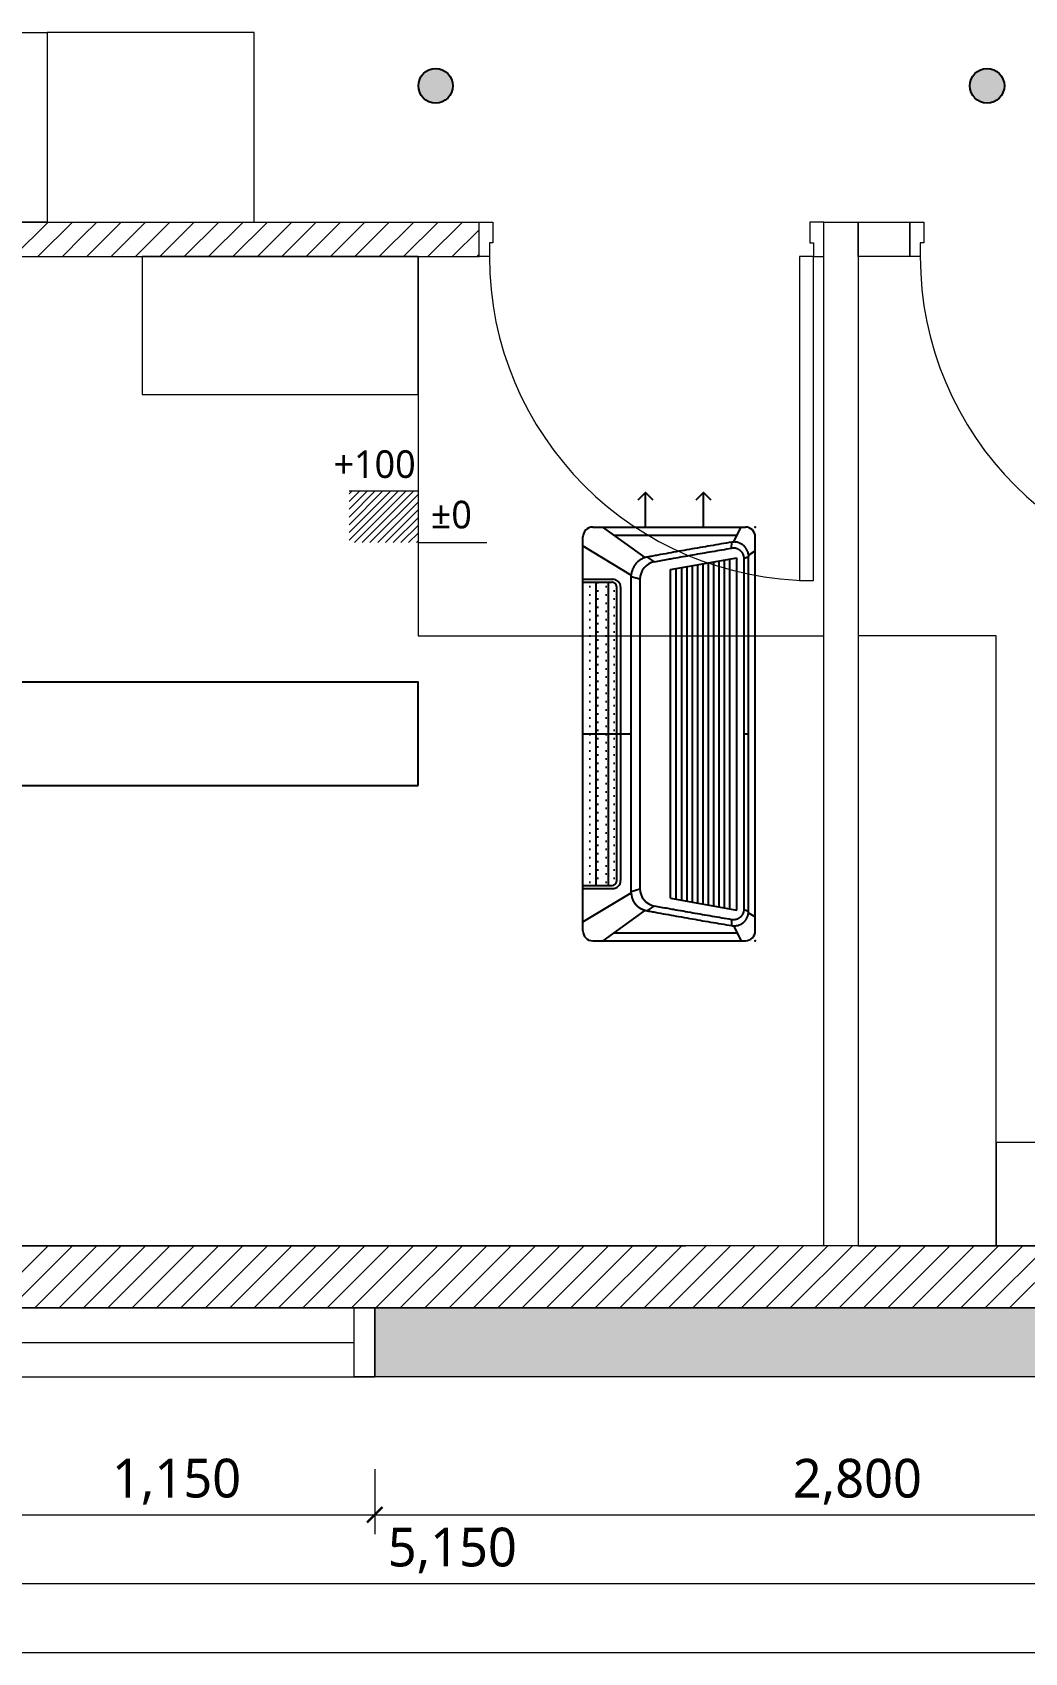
# Model space of a CAD drawing. Header units: metres. Extents: x 11578468 to 47831421, y -58341524 to -14256839.
# Drawn here: x 23839434 to 23842313, y -29069332 to -29064632 of the extents above; entities that cross this region are included whole.
import ezdxf

# ---------------------------------------------------------------- set-up
doc = ezdxf.new("R2010")
doc.units = ezdxf.units.M
doc.header["$LTSCALE"] = 50
doc.header["$MEASUREMENT"] = 0
doc.linetypes.add('DH-HID2', pattern=[1.2, 0.8, -0.4])
doc.layers.get('0').update_dxf_attribs({"linetype": 'CONTINUOUS'})
for name, color, linetype in [('#조명', 40, 'CONTINUOUS'), ('DVM_INDOOR', 7, 'CONTINUOUS'), ('DVM_UNIT_BP', 7, 'CONTINUOUS'), ('DVM_UNIT_DP', 4, 'CONTINUOUS'), ('DVM_UNIT_LP', 3, 'CONTINUOUS'), ('FU-FURM', 251, 'DH-HID2'), ('wall', 3, 'CONTINUOUS')]:
    doc.layers.add(name, color=color, linetype=linetype)
doc.layers.add('ha', color=8, linetype='CONTINUOUS', lineweight=5)
doc.styles.add('N 맑은고딕', font='malgun.ttf')
doc.styles.add('맑은 고딕', font='malgun.ttf')

# ---------------------------------------------------------------- blocks, each defined once
blk = doc.blocks.new('_ArchTick')
at = {"color": 0, "linetype": 'ByBlock', "const_width": 0.15}
blk.add_lwpolyline([(-0.5, -0.5), (0.5, 0.5)], dxfattribs=at)
blk = doc.blocks.new('gasdgd')
at = {"layer": 'ha'}
for p, q in [((23838877.7, -29064632.3), (23839477.7, -29064632.3)), ((23839477.7, -29064632.3), (23839477.7, -29065182.3)), ((23840077.7, -29064632.3), (23839477.7, -29064632.3)), ((23839477.7, -29064632.3), (23839477.7, -29065182.3)), ((23840077.7, -29065182.3), (23840077.7, -29064632.3)), ((23836627.7, -29065182.3), (23840453.2, -29065182.3)), ((23839477.7, -29065182.3), (23838877.7, -29065182.3)), ((23839379.9, -29065282.3), (23839479.9, -29065182.3)), ((23839450.6, -29065282.3), (23839550.6, -29065182.3)), ((23839477.7, -29065182.3), (23839577.7, -29065182.3)), ((23839477.7, -29065182.3), (23840077.7, -29065182.3)), ((23839580.2, -29065223.4), (23839621.3, -29065182.3)), ((23839592, -29065282.3), (23839692, -29065182.3)), ((23839662.8, -29065282.3), (23839762.8, -29065182.3)), ((23839733.5, -29065282.3), (23839833.5, -29065182.3)), ((23839804.2, -29065282.3), (23839904.2, -29065182.3)), ((23839874.9, -29065282.3), (23839974.9, -29065182.3)), ((23839945.6, -29065282.3), (23840045.6, -29065182.3)), ((23840016.3, -29065282.3), (23840116.3, -29065182.3)), ((23840087, -29065282.3), (23840187, -29065182.3)), ((23840157.7, -29065282.3), (23840257.7, -29065182.3)), ((23840228.4, -29065282.3), (23840328.4, -29065182.3)), ((23840299.1, -29065282.3), (23840399.1, -29065182.3)), ((23840369.9, -29065282.3), (23840469.9, -29065182.3)), ((23840440.6, -29065282.3), (23840540.6, -29065182.3)), ((23840453.2, -29065182.3), (23840730.2, -29065182.3)), ((23840511.3, -29065282.3), (23840611.3, -29065182.3)), ((23840582, -29065282.3), (23840682, -29065182.3)), ((23840652.7, -29065282.3), (23840730.2, -29065204.7)), ((23840730.2, -29065282.3), (23840730.2, -29065182.3)), ((23840730.2, -29065182.3), (23840770.2, -29065182.3)), ((23840770.2, -29065182.3), (23840770.2, -29065242.3)), ((23841730.2, -29065182.3), (23841690.2, -29065182.3)), ((23841690.2, -29065182.3), (23841690.2, -29065242.3)), ((23841730.2, -29065182.3), (23841830.2, -29065182.3)), ((23841730.2, -29065182.3), (23841830.2, -29065182.3)), ((23841730.2, -29068152.3), (23841730.2, -29065182.3)), ((23841730.2, -29065282.3), (23841730.2, -29065182.3)), ((23841830.2, -29065182.3), (23841830.2, -29065282.3)), ((23841830.2, -29065182.3), (23841830.2, -29065282.3)), ((23841830.2, -29065182.3), (23841980.2, -29065182.3)), ((23841830.2, -29065282.3), (23841830.2, -29065182.3)), ((23841980.2, -29065282.3), (23841980.2, -29065182.3)), ((23841980.2, -29065182.3), (23842020.2, -29065182.3)), ((23841980.2, -29065182.3), (23841980.2, -29065282.3)), ((23842020.2, -29065182.3), (23842020.2, -29065242.3)), ((23839521.3, -29065282.3), (23839580.2, -29065223.4)), ((23840770.2, -29065242.3), (23840760.2, -29065242.3)), ((23840760.2, -29065242.3), (23840760.2, -29065282.3)), ((23841690.2, -29065242.3), (23841700.2, -29065242.3)), ((23841700.2, -29065242.3), (23841700.2, -29065282.3)), ((23842020.2, -29065242.3), (23842010.2, -29065242.3)), ((23842010.2, -29065242.3), (23842010.2, -29065282.3)), ((23836727.7, -29065282.3), (23840730.2, -29065282.3)), ((23840553.2, -29065282.3), (23839753.2, -29065282.3)), ((23839753.2, -29065282.3), (23839753.2, -29065682.3)), ((23840453.2, -29065282.3), (23840730.2, -29065282.3)), ((23840553.2, -29065282.3), (23840553.2, -29066382.3)), ((23840553.2, -29065682.3), (23840553.2, -29065282.3)), ((23840723.4, -29065282.3), (23840730.2, -29065275.4)), ((23840760.2, -29065282.3), (23840730.2, -29065282.3)), ((23841700.2, -29065282.3), (23841660.2, -29065282.3)), ((23841660.2, -29065282.3), (23841660.2, -29066222.3)), ((23841700.2, -29065282.3), (23841730.2, -29065282.3)), ((23841700.2, -29066222.3), (23841700.2, -29065282.3)), ((23841830.2, -29065282.3), (23841830.2, -29068152.3)), ((23841980.2, -29065282.3), (23841830.2, -29065282.3)), ((23842010.2, -29065282.3), (23841980.2, -29065282.3)), ((23839753.2, -29065682.3), (23840553.2, -29065682.3)), ((23840353.2, -29065962.3), (23840553.2, -29065962.3)), ((23840353.2, -29065970.7), (23840361.7, -29065962.3)), ((23840353.2, -29065993.2), (23840384.1, -29065962.3)), ((23840353.2, -29066015.6), (23840406.6, -29065962.3)), ((23840353.2, -29066038.1), (23840429, -29065962.3)), ((23840353.2, -29066060.5), (23840451.5, -29065962.3)), ((23840353.2, -29066083), (23840473.9, -29065962.3)), ((23840353.2, -29066105.4), (23840496.4, -29065962.3)), ((23840368.8, -29066112.3), (23840518.8, -29065962.3)), ((23840391.3, -29066112.3), (23840541.3, -29065962.3)), ((23840413.7, -29066112.3), (23840553.2, -29065972.8)), ((23840553.2, -29065962.3), (23840553.2, -29066112.3)), ((23840436.2, -29066112.3), (23840553.2, -29065995.2)), ((23840458.6, -29066112.3), (23840553.2, -29066017.7)), ((23840481.1, -29066112.3), (23840553.2, -29066040.1)), ((23840503.5, -29066112.3), (23840553.2, -29066062.6)), ((23840526, -29066112.3), (23840553.2, -29066085)), ((23840548.4, -29066112.3), (23840553.2, -29066107.5)), ((23840553.2, -29066112.3), (23840753.2, -29066112.3)), ((23841660.2, -29066222.3), (23841700.2, -29066222.3)), ((23840553.2, -29066382.3), (23841730.2, -29066382.3)), ((23842230.2, -29066382.3), (23841830.2, -29066382.3)), ((23841830.2, -29066382.3), (23841830.2, -29068152.3)), ((23842230.2, -29068152.3), (23842230.2, -29066382.3)), ((23842980.2, -29067852.3), (23842230.2, -29067852.3)), ((23842230.2, -29067852.3), (23842230.2, -29068152.3)), ((23834977.7, -29068152.3), (23841330.2, -29068152.3)), ((23842230.2, -29068152.3), (23837927.7, -29068152.3)), ((23843377.7, -29068152.3), (23838777.7, -29068152.3)), ((23839299.8, -29068332.3), (23839479.8, -29068152.3)), ((23839370.5, -29068332.3), (23839550.5, -29068152.3)), ((23839441.2, -29068332.3), (23839621.2, -29068152.3)), ((23839511.9, -29068332.3), (23839691.9, -29068152.3)), ((23839582.6, -29068332.3), (23839762.6, -29068152.3)), ((23839653.3, -29068332.3), (23839833.3, -29068152.3)), ((23839724, -29068332.3), (23839904, -29068152.3)), ((23839794.7, -29068332.3), (23839974.7, -29068152.3)), ((23839865.4, -29068332.3), (23840045.4, -29068152.3)), ((23839936.2, -29068332.3), (23840116.2, -29068152.3)), ((23840006.9, -29068332.3), (23840186.9, -29068152.3)), ((23840077.6, -29068332.3), (23840257.6, -29068152.3)), ((23840148.3, -29068332.3), (23840328.3, -29068152.3)), ((23840219, -29068332.3), (23840399, -29068152.3)), ((23840289.7, -29068332.3), (23840469.7, -29068152.3)), ((23840360.4, -29068332.3), (23840540.4, -29068152.3)), ((23840431.1, -29068332.3), (23840611.1, -29068152.3)), ((23840501.8, -29068332.3), (23840681.8, -29068152.3)), ((23840572.6, -29068332.3), (23840752.6, -29068152.3)), ((23840643.3, -29068332.3), (23840823.3, -29068152.3)), ((23840714, -29068332.3), (23840894, -29068152.3)), ((23840784.7, -29068332.3), (23840964.7, -29068152.3)), ((23840855.4, -29068332.3), (23841035.4, -29068152.3)), ((23840926.1, -29068332.3), (23841106.1, -29068152.3)), ((23840996.8, -29068332.3), (23841176.8, -29068152.3)), ((23841067.5, -29068332.3), (23841247.5, -29068152.3)), ((23841138.2, -29068332.3), (23841318.2, -29068152.3)), ((23841208.9, -29068332.3), (23841388.9, -29068152.3)), ((23841279.7, -29068332.3), (23841459.7, -29068152.3)), ((23841350.4, -29068332.3), (23841530.4, -29068152.3)), ((23841421.1, -29068332.3), (23841601.1, -29068152.3)), ((23841491.8, -29068332.3), (23841671.8, -29068152.3)), ((23841562.5, -29068332.3), (23841742.5, -29068152.3)), ((23841633.2, -29068332.3), (23841813.2, -29068152.3)), ((23841703.9, -29068332.3), (23841883.9, -29068152.3)), ((23841830.2, -29068152.3), (23841730.2, -29068152.3)), ((23841774.6, -29068332.3), (23841954.6, -29068152.3)), ((23841830.2, -29068152.3), (23842230.2, -29068152.3)), ((23841845.3, -29068332.3), (23842025.3, -29068152.3)), ((23841916.1, -29068332.3), (23842096.1, -29068152.3)), ((23841986.8, -29068332.3), (23842166.8, -29068152.3)), ((23842057.5, -29068332.3), (23842237.5, -29068152.3)), ((23842128.2, -29068332.3), (23842308.2, -29068152.3)), ((23842198.9, -29068332.3), (23842378.9, -29068152.3)), ((23842230.2, -29068152.3), (23842980.2, -29068152.3)), ((23842269.6, -29068332.3), (23842449.6, -29068152.3)), ((23838777.7, -29068332.3), (23842980.2, -29068332.3)), ((23843227.7, -29068332.3), (23840427.7, -29068332.3)), ((23840427.7, -29068332.3), (23840427.7, -29068532.3)), ((23839337.7, -29068432.3), (23840367.7, -29068432.3)), ((23846727.7, -29068532.3), (23840427.7, -29068532.3)), ((23840427.7, -29068799.8), (23840427.7, -29068988.5)), ((23840427.7, -29068799.8), (23840427.7, -29068988.5)), ((23839277.7, -29068932.3), (23840427.7, -29068932.3)), ((23840427.7, -29068932.3), (23843227.7, -29068932.3)), ((23838077.7, -29069132.3), (23843227.7, -29069132.3)), ((23832577.7, -29069332.3), (23852927.7, -29069332.3))]:
    blk.add_line(p, q, dxfattribs=at)
for points in [[(23839277.7, -29068532.3), (23840427.7, -29068532.3), (23840427.7, -29068332.3), (23839277.7, -29068332.3)], [(23840427.7, -29068532.3), (23840367.7, -29068532.3), (23840367.7, -29068332.3), (23840427.7, -29068332.3)]]:
    blk.add_lwpolyline(points, close=True, dxfattribs=at)
for centre in [(23841700.2, -29065282.3), (23842950.2, -29065282.3)]:
    blk.add_arc(centre, 940, 180, 270, dxfattribs=at)
for points in [[(23840427.7, -29068532.3), (23840427.7, -29068332.3), (23843227.7, -29068532.3)], [(23843227.7, -29068532.3), (23840427.7, -29068332.3), (23843227.7, -29068332.3)]]:
    blk.add_solid(points, dxfattribs=at)
at = {"layer": 'ha', "xscale": 45, "yscale": 45, "zscale": 45}
blk.add_blockref('_ArchTick', (23840427.7, -29068932.3), dxfattribs=at)
at = {"layer": 'ha', "xscale": 45, "yscale": 45, "zscale": 45, "rotation": 180}
blk.add_blockref('_ArchTick', (23840427.7, -29068932.3), dxfattribs=at)
at = {"layer": 'ha', "style": '맑은 고딕'}
for s, p in [('+100', (23840308, -29065924.6)), ('±0', (23840590.2, -29066071))]:
    blk.add_text(s, height=80, dxfattribs=at).set_placement(p)
at = {"layer": 'ha', "char_height": 112.5, "attachment_point": 5, "style": 'N 맑은고딕'}
for s, insert in [('1,150', (23839852.7, -29068836.3)), ('2,800', (23841827.7, -29068836.6)), ('5,150', (23840652.7, -29069036.3))]:
    blk.add_mtext(s, dxfattribs=dict(at, insert=insert))
blk = doc.blocks.new('DVM_DP_VEC')
at = {"layer": 'DVM_UNIT_DP', "color": 0}
blk.add_line((0, 0), (100, 0), dxfattribs=at)
blk.add_lwpolyline([(78.8, 21.2), (100, 0), (78.8, -21.2)], dxfattribs=at)
blk.add_point((0, 0), dxfattribs=at)
blk = doc.blocks.new('DVM_LP_VEC')
at = {"layer": 'DVM_UNIT_LP', "color": 0}
blk.add_line((0, 0), (100, 0), dxfattribs=at)
blk.add_lwpolyline([(78.8, 21.2), (100, 0), (78.8, -21.2)], dxfattribs=at)
blk.add_point((0, 0), dxfattribs=at)
blk = doc.blocks.new('DVM_ID_CST_WF1W_AP_970X135X410_T_BLO')
at = {"layer": 'DVM_INDOOR'}
h = blk.add_hatch(dxfattribs=at)
h.set_pattern_fill('DOTS', color=0, scale=15)
h.set_pattern_definition([(0, (0, 0), (11.90625, 23.8125), [0, -23.8125])])
h.paths.add_polyline_path([(439.8, 426.9), (-439.8, 426.9), (-439.8, 415.1, 0.414214), (-427.8, 403.1), (427.8, 403.1, 0.414214), (439.8, 415.1)])
h.paths.add_polyline_path([(439.8, 461.7), (-439.8, 461.7), (-439.8, 426.9), (439.8, 426.9)])
h.paths.add_polyline_path([(439.8, 500.1), (-439.8, 500.1), (-439.8, 461.7), (439.8, 461.7)])
at = {"layer": 'DVM_INDOOR', "color": 0}
for p, q in [((-600, 471.6), (-600, 28.6)), ((-571.5, 500.1), (571.5, 500.1)), ((-545.5, 500.1), (-461, 360)), ((-448.5, 500.1), (-448.5, 413.7)), ((-439.8, 500.1), (-439.8, 415.1)), ((0, 499.5), (0, 360)), ((439.8, 500.1), (439.8, 415.1)), ((448.5, 500.1), (448.5, 413.7)), ((545.5, 500.1), (461, 360)), ((600, 471.6), (600, 28.6)), ((-511.5, 319.5), (-600, 442.6)), ((439.8, 426.9), (-439.8, 426.9)), ((-439.6, 461.7), (439.8, 461.7)), ((511.5, 319.5), (600, 442.6)), ((-576.8, 410.1), (-576.8, 52.9)), ((427.8, 403.1), (-427.8, 403.1)), ((425.5, 390.7), (-425.6, 390.7)), ((576.8, 410.1), (576.8, 53)), ((-461, 360), (460.9, 360)), ((-456.7, 360), (-449.8, 334.8)), ((448.5, 334.8), (-448.5, 334.8)), ((456.7, 360), (449.8, 334.8)), ((-513, 313.3), (-499.3, 293.9)), ((513, 313.3), (499.3, 293.9)), ((-476.9, 245.9), (-511.1, 53.5)), ((-476.9, 245.9), (476.9, 245.9)), ((476.9, 245.9), (511.2, 53.5)), ((-485.4, 198), (485.4, 198)), ((-482.6, 213.6), (482.6, 213.6)), ((-479.8, 229.5), (479.8, 229.5)), ((-493.7, 151.4), (493.7, 151.4)), ((-490.9, 167), (490.9, 167)), ((-488.2, 182.4), (488.2, 182.4)), ((-502.1, 104.4), (502.1, 104.4)), ((-499.3, 120.2), (499.3, 120.2)), ((-496.5, 135.8), (496.5, 135.8)), ((-556.7, 63.5), (-600, 40.7)), ((-556.2, 68.5), (-538.9, 68.5)), ((-511.1, 53.5), (511.2, 53.5)), ((-507.6, 73.5), (507.6, 73.5)), ((-504.8, 89.1), (504.8, 89.1)), ((538.9, 68.6), (556.2, 68.5)), ((556.7, 63.5), (600, 40.8)), ((-571.5, 0.1), (571.5, 0.1)), ((-518.6, 19.8), (-530.9, 0.1)), ((-509.2, 33.4), (-514.6, 19.6)), ((-514.6, 19.6), (514.6, 19.6)), ((509.2, 33.4), (-509.2, 33.4)), ((0, 33.4), (0, 19.6)), ((509.2, 33.4), (514.6, 19.6)), ((518.6, 19.8), (530.9, 0.1))]:
    blk.add_line(p, q, dxfattribs=at)
for centre, radius, start, end in [((-571.5, 471.6), 28.5, 89.9991, 180), ((571.5, 471.6), 28.5, 0, 89.9991), ((-425.5, 413.7), 23, 180, 270), ((-427.8, 415.1), 12, 180, 270), ((425.5, 413.7), 23, 270, 0), ((427.8, 415.1), 12, 270, 0), ((-448.5, 282.8), 52, 90, 169.5496), ((448.5, 282.8), 52, 10.4498, 90), ((-571.5, 28.6), 28.5, 180, 269.9991), ((571.5, 28.6), 28.5, 269.9991, 0)]:
    blk.add_arc(centre, radius, start, end, dxfattribs=at)
for points, knots in [([(-461, 360), (-461.1, 360), (-461.2, 360), (-461.3, 360), (-461.4, 360), (-461.5, 360), (-461.6, 360), (-461.8, 360), (-461.9, 359.9), (-462, 359.9), (-462.1, 359.9), (-462.3, 359.9), (-462.4, 359.9), (-462.5, 359.9), (-462.6, 359.9), (-462.8, 359.9), (-462.9, 359.9), (-463, 359.9), (-463.1, 359.9), (-463.2, 359.9), (-463.4, 359.9), (-463.5, 359.9), (-463.6, 359.9), (-463.7, 359.8), (-463.9, 359.8), (-464, 359.8), (-464.1, 359.8), (-464.2, 359.8), (-464.3, 359.8), (-464.5, 359.8), (-464.6, 359.8), (-464.7, 359.8), (-464.8, 359.7), (-465, 359.7), (-465.1, 359.7), (-465.2, 359.7), (-465.3, 359.7), (-465.4, 359.7), (-465.6, 359.7), (-465.7, 359.7), (-465.8, 359.6), (-466.3, 359.6), (-467.1, 359.5), (-468.1, 359.3), (-468.9, 359.2), (-469.5, 359.1), (-469.8, 359.1), (-469.8, 359), (-469.9, 359), (-470, 359), (-470.1, 359), (-470.3, 359), (-470.7, 358.9), (-471.4, 358.7), (-472.3, 358.5), (-473.1, 358.3), (-473.7, 358.2), (-474.2, 358), (-474.6, 357.9), (-475, 357.8), (-475.4, 357.7), (-475.8, 357.6), (-476, 357.5), (-476.2, 357.5), (-476.3, 357.4), (-476.4, 357.4), (-476.5, 357.4), (-476.6, 357.3), (-476.9, 357.2), (-477.2, 357.1), (-477.6, 357), (-477.9, 356.9), (-478, 356.8), (-478.2, 356.8), (-478.3, 356.8), (-478.4, 356.7), (-478.6, 356.6), (-479, 356.5), (-479.5, 356.3), (-480.1, 356), (-480.8, 355.8), (-481.3, 355.5), (-481.8, 355.3), (-482.1, 355.2), (-482.4, 355.1), (-482.6, 355), (-482.8, 354.9), (-483, 354.8), (-483.2, 354.7), (-483.4, 354.6), (-483.6, 354.5), (-483.8, 354.4), (-484.1, 354.2), (-484.3, 354.1), (-484.5, 354), (-484.8, 353.9), (-485.1, 353.7), (-485.3, 353.6), (-485.7, 353.4), (-486, 353.2), (-486.4, 353), (-486.7, 352.8), (-487, 352.6), (-487.5, 352.3), (-488.1, 352), (-488.6, 351.7), (-489, 351.4), (-489.5, 351.1), (-489.9, 350.8), (-490.3, 350.6), (-490.5, 350.4), (-490.7, 350.2), (-491, 350.1), (-491.2, 349.9), (-491.6, 349.6), (-492, 349.3), (-492.3, 349.1), (-492.5, 348.9), (-492.7, 348.8), (-492.8, 348.7), (-492.9, 348.6), (-493, 348.6), (-493, 348.5), (-493.1, 348.5), (-493.1, 348.5), (-493.1, 348.4), (-493.2, 348.4), (-493.2, 348.4), (-493.2, 348.4), (-493.2, 348.4), (-493.2, 348.4), (-493.2, 348.4), (-493.2, 348.4), (-493.2, 348.4), (-493.2, 348.4), (-493.2, 348.4), (-493.2, 348.4), (-493.2, 348.4), (-493.2, 348.4), (-493.2, 348.4), (-493.2, 348.4), (-493.2, 348.4), (-493.2, 348.4), (-493.2, 348.4), (-493.2, 348.4), (-493.2, 348.4), (-493.2, 348.4), (-493.2, 348.4), (-493.2, 348.4), (-493.2, 348.4), (-493.2, 348.4), (-493.2, 348.4), (-493.2, 348.4), (-493.2, 348.4), (-493.2, 348.4), (-493.2, 348.4), (-493.2, 348.4), (-493.2, 348.4), (-493.2, 348.4), (-493.2, 348.4), (-493.2, 348.4), (-493.2, 348.4), (-493.2, 348.4), (-493.2, 348.4), (-493.2, 348.4), (-493.2, 348.4), (-493.2, 348.4), (-493.2, 348.4), (-493.2, 348.4), (-493.2, 348.4), (-493.2, 348.4), (-493.2, 348.4), (-493.2, 348.4), (-493.2, 348.4), (-493.2, 348.4), (-493.2, 348.4), (-493.2, 348.4), (-493.2, 348.4), (-493.2, 348.4), (-493.2, 348.4), (-493.2, 348.3), (-493.3, 348.3), (-493.3, 348.3), (-493.4, 348.3), (-493.4, 348.2), (-493.5, 348.1), (-493.6, 348.1), (-493.6, 348), (-493.7, 348), (-493.8, 347.9), (-493.9, 347.8), (-494.1, 347.7), (-494.2, 347.6), (-494.3, 347.5), (-494.4, 347.4), (-494.5, 347.3), (-494.7, 347.2), (-494.8, 347.1), (-494.9, 347), (-495, 346.9), (-495.1, 346.7), (-495.3, 346.6), (-495.4, 346.5), (-495.5, 346.4), (-495.6, 346.3), (-495.7, 346.2), (-495.9, 346.1), (-496, 346), (-496.1, 345.9), (-496.2, 345.8), (-496.3, 345.7), (-496.4, 345.6), (-496.6, 345.5), (-496.7, 345.4), (-496.8, 345.2), (-496.9, 345.1), (-497, 345), (-497.1, 344.9), (-497.2, 344.8), (-497.4, 344.7), (-497.5, 344.6), (-497.6, 344.5), (-497.7, 344.3), (-497.8, 344.2), (-497.9, 344.1), (-498, 344), (-498.1, 343.9), (-498.2, 343.8), (-498.4, 343.7), (-498.5, 343.5), (-498.6, 343.4), (-498.7, 343.3), (-498.8, 343.2), (-498.9, 343.1), (-499, 343), (-499.1, 342.9), (-499.2, 342.7), (-499.3, 342.6), (-499.4, 342.5), (-499.5, 342.4), (-499.7, 342.3), (-499.8, 342.1), (-499.9, 342), (-500, 341.9), (-500.1, 341.8), (-500.2, 341.7), (-500.3, 341.5), (-500.4, 341.4), (-500.5, 341.3), (-500.6, 341.2), (-500.7, 341.1), (-500.8, 340.9), (-500.9, 340.8), (-501.1, 340.6), (-501.2, 340.4), (-501.3, 340.3), (-501.4, 340.2), (-501.5, 340.1), (-501.6, 340), (-501.7, 339.8), (-501.8, 339.6), (-502, 339.4), (-502.1, 339.3), (-502.3, 339.1), (-502.4, 338.9), (-502.6, 338.7), (-502.7, 338.5), (-502.8, 338.3), (-503, 338.1), (-503.1, 337.9), (-503.3, 337.7), (-503.4, 337.6), (-503.4, 337.5), (-503.5, 337.5), (-503.5, 337.4), (-503.5, 337.4), (-503.5, 337.3), (-503.6, 337.3), (-503.6, 337.3), (-503.6, 337.3), (-503.6, 337.2), (-503.6, 337.2), (-503.6, 337.2), (-503.6, 337.2), (-503.6, 337.2), (-503.6, 337.2), (-503.6, 337.2), (-503.6, 337.2), (-503.6, 337.2), (-503.6, 337.2), (-503.6, 337.2), (-503.6, 337.2), (-503.6, 337.2), (-503.6, 337.2), (-503.6, 337.2), (-503.6, 337.2), (-503.6, 337.2), (-503.6, 337.2), (-503.6, 337.2), (-503.6, 337.2), (-503.6, 337.2), (-503.6, 337.2), (-503.6, 337.2), (-503.6, 337.2), (-503.6, 337.2), (-503.6, 337.2), (-503.6, 337.2), (-503.6, 337.2), (-503.6, 337.2), (-503.6, 337.2), (-503.6, 337.2), (-503.6, 337.2), (-503.6, 337.2), (-503.6, 337.2), (-503.6, 337.2), (-503.7, 337.2), (-503.7, 337.1), (-503.8, 337), (-503.8, 336.9), (-503.9, 336.8), (-504, 336.7), (-504.1, 336.5), (-504.2, 336.4), (-504.3, 336.3), (-504.3, 336.2), (-504.4, 336), (-504.5, 335.9), (-504.6, 335.8), (-504.6, 335.7), (-504.7, 335.6), (-504.8, 335.5), (-504.9, 335.2), (-505.2, 334.8), (-505.6, 334.1), (-506, 333.4), (-506.4, 332.8), (-506.6, 332.4), (-506.7, 332.2), (-506.7, 332.1), (-506.8, 332.1), (-506.8, 332), (-506.8, 332), (-506.9, 331.8), (-507, 331.6), (-507.2, 331.3), (-507.3, 331), (-507.5, 330.7), (-507.6, 330.4), (-507.8, 330), (-507.9, 329.7), (-508.1, 329.4), (-508.2, 329.2), (-508.3, 329), (-508.3, 328.9), (-508.4, 328.8), (-508.4, 328.6), (-508.5, 328.4), (-508.7, 327.9), (-509, 327.4), (-509.2, 326.9), (-509.4, 326.4), (-509.5, 326), (-509.6, 325.7), (-509.7, 325.5), (-509.7, 325.4), (-509.8, 325.2), (-509.9, 325), (-510, 324.8), (-510, 324.6), (-510.1, 324.4), (-510.1, 324.3), (-510.2, 324.1), (-510.2, 324), (-510.3, 323.8), (-510.3, 323.7), (-510.4, 323.6), (-510.4, 323.4), (-510.5, 323.3), (-510.5, 323.1), (-510.6, 322.9), (-510.6, 322.8), (-510.7, 322.6), (-510.7, 322.4), (-510.8, 322.3), (-510.8, 322.1), (-510.9, 321.9), (-510.9, 321.7), (-511, 321.5), (-511, 321.4), (-511.1, 321.2), (-511.2, 321), (-511.2, 320.8), (-511.3, 320.6), (-511.3, 320.3), (-511.4, 320.1), (-511.4, 319.9), (-511.5, 319.7), (-511.5, 319.6), (-511.5, 319.5)], [0, 0, 0, 0, 0.001765, 0.003529, 0.005294, 0.007059, 0.008823, 0.010588, 0.012352, 0.014116, 0.015881, 0.017645, 0.019409, 0.021173, 0.022937, 0.024702, 0.026466, 0.028229, 0.029993, 0.031757, 0.033521, 0.035285, 0.037049, 0.038812, 0.040576, 0.042339, 0.044103, 0.045866, 0.04763, 0.049393, 0.051156, 0.05292, 0.054683, 0.056446, 0.058209, 0.059972, 0.061735, 0.063498, 0.065261, 0.067024, 0.068787, 0.07055, 0.088059, 0.10292, 0.115137, 0.124712, 0.126163, 0.127325, 0.1283, 0.12944, 0.131236, 0.133687, 0.136794, 0.151003, 0.163408, 0.174911, 0.186415, 0.19159, 0.197106, 0.202964, 0.209163, 0.215479, 0.219883, 0.221884, 0.22343, 0.224162, 0.225102, 0.227168, 0.231141, 0.237019, 0.24311, 0.247247, 0.24943, 0.251369, 0.252721, 0.254965, 0.258103, 0.262133, 0.271962, 0.28166, 0.291227, 0.300577, 0.307976, 0.312744, 0.315759, 0.320727, 0.323148, 0.325851, 0.328835, 0.332101, 0.335648, 0.339476, 0.343585, 0.347976, 0.34952, 0.354132, 0.360503, 0.364934, 0.3672, 0.375692, 0.383432, 0.384919, 0.389345, 0.400385, 0.40996, 0.418507, 0.426067, 0.432913, 0.441712, 0.447274, 0.451798, 0.455285, 0.458528, 0.464582, 0.469833, 0.478168, 0.484251, 0.486843, 0.490174, 0.493625, 0.495107, 0.495342, 0.496042, 0.496945, 0.497789, 0.498575, 0.499303, 0.499369, 0.499564, 0.499758, 0.499824, 0.499828, 0.499832, 0.499836, 0.49984, 0.499843, 0.499846, 0.499849, 0.499852, 0.499854, 0.499857, 0.49986, 0.499863, 0.499866, 0.499869, 0.499872, 0.499875, 0.499878, 0.499881, 0.499883, 0.499886, 0.499889, 0.499892, 0.499895, 0.499898, 0.499901, 0.499904, 0.499907, 0.499909, 0.499912, 0.499915, 0.499918, 0.499921, 0.499924, 0.499927, 0.49993, 0.499933, 0.499936, 0.499938, 0.499941, 0.499944, 0.499947, 0.49995, 0.499953, 0.499956, 0.499959, 0.499961, 0.499996, 0.500092, 0.500252, 0.500475, 0.500762, 0.501113, 0.502574, 0.503909, 0.505116, 0.50626, 0.507404, 0.508548, 0.510836, 0.513123, 0.515411, 0.517699, 0.519986, 0.522274, 0.524561, 0.526848, 0.529136, 0.531423, 0.53371, 0.535997, 0.538283, 0.54057, 0.542857, 0.545143, 0.54743, 0.549716, 0.552003, 0.554289, 0.556575, 0.558861, 0.561147, 0.563433, 0.565719, 0.568004, 0.57029, 0.572575, 0.574861, 0.577146, 0.579431, 0.581716, 0.584001, 0.586286, 0.588571, 0.590856, 0.59314, 0.595425, 0.597709, 0.599994, 0.602278, 0.604562, 0.606846, 0.60913, 0.611414, 0.613697, 0.615981, 0.618264, 0.620547, 0.622831, 0.625114, 0.627397, 0.62968, 0.631963, 0.634245, 0.636528, 0.63881, 0.641092, 0.643375, 0.645657, 0.647939, 0.65022, 0.652502, 0.655924, 0.659347, 0.661628, 0.663909, 0.66619, 0.668471, 0.670751, 0.673032, 0.676452, 0.679873, 0.683293, 0.686713, 0.690132, 0.693551, 0.69697, 0.700388, 0.703806, 0.707224, 0.710641, 0.714058, 0.714644, 0.715261, 0.71591, 0.716591, 0.717303, 0.718046, 0.718679, 0.719061, 0.719192, 0.719206, 0.719223, 0.719241, 0.719259, 0.719276, 0.719294, 0.719312, 0.719329, 0.719347, 0.719365, 0.719382, 0.7194, 0.719418, 0.719436, 0.719453, 0.719471, 0.719489, 0.719506, 0.719524, 0.719542, 0.719559, 0.719577, 0.719595, 0.719612, 0.71963, 0.719648, 0.719665, 0.719683, 0.719701, 0.719718, 0.719735, 0.719749, 0.719791, 0.719989, 0.720573, 0.721543, 0.722899, 0.724641, 0.72677, 0.729069, 0.73132, 0.733522, 0.735676, 0.737782, 0.739839, 0.741848, 0.743808, 0.74572, 0.747584, 0.749399, 0.751166, 0.761606, 0.772047, 0.783331, 0.796306, 0.801854, 0.804022, 0.805127, 0.806011, 0.806392, 0.80762, 0.810133, 0.813931, 0.81881, 0.823809, 0.828807, 0.833806, 0.838804, 0.843801, 0.848798, 0.852287, 0.855003, 0.856944, 0.858113, 0.859639, 0.864676, 0.87128, 0.879454, 0.889196, 0.896415, 0.902323, 0.906921, 0.909055, 0.911516, 0.914305, 0.917422, 0.920866, 0.924638, 0.926547, 0.928505, 0.930513, 0.93257, 0.934676, 0.936831, 0.939035, 0.941289, 0.943592, 0.945944, 0.948345, 0.950796, 0.953296, 0.955845, 0.958443, 0.961091, 0.963788, 0.966534, 0.96933, 0.972175, 0.975069, 0.978013, 0.981006, 0.984048, 0.98714, 0.990281, 0.993471, 0.996711, 1, 1, 1, 1]), ([(511.5, 319.5), (511.4, 319.8), (511.1, 321), (509.6, 325.2), (506.4, 332), (501.6, 338.8), (497.1, 343.6), (493.4, 347), (489.5, 350), (483.9, 353.5), (477.8, 356.3), (471.5, 358.3), (467.4, 359.2), (464.2, 359.7), (462.3, 359.9), (461.1, 360), (460.9, 360)], [0, 0, 0, 0, 0.016085, 0.052074, 0.196028, 0.339981, 0.411958, 0.483935, 0.555912, 0.627889, 0.771843, 0.84382, 0.915797, 0.951785, 0.987774, 1, 1, 1, 1]), ([(-513, 313.3), (-513.5, 310.8), (-514.4, 305.7), (-516.3, 295.5), (-519.6, 277.7), (-524.2, 252.2), (-529.7, 221.6), (-535.2, 191), (-540.5, 160.4), (-545.8, 129.8), (-551, 99.2), (-554.4, 78.8), (-556.2, 68.5)], [0, 0, 0, 0, 0.03125, 0.0625, 0.125, 0.25, 0.375, 0.5, 0.625, 0.75, 0.875, 1, 1, 1, 1]), ([(-511.5, 319.5), (-511.7, 319), (-512.3, 317), (-512.7, 315), (-513, 313.3)], [0, 0, 0, 0, 0.216622, 1, 1, 1, 1]), ([(513, 313.3), (512.7, 315), (512.3, 317), (511.7, 319), (511.5, 319.5)], [0, 0, 0, 0, 0.783378, 1, 1, 1, 1]), ([(540.6, 160), (540.5, 160.1), (538.7, 170.5), (535.2, 191), (529.7, 221.6), (524.2, 252.2), (519.6, 277.7), (516.3, 295.5), (514.4, 305.7), (513.5, 310.8), (513, 313.3)], [0, 0, 0, 0, 0.002953, 0.202362, 0.401772, 0.601181, 0.800591, 0.900295, 0.950148, 1, 1, 1, 1]), ([(-538.9, 68.6), (-537.3, 78), (-534.2, 96.8), (-529.4, 124.9), (-524.5, 153.1), (-519.6, 181.3), (-514.6, 209.5), (-510.3, 233.4), (-507.7, 248), (-506.8, 253.2)], [0, 0, 0, 0, 0.152619, 0.305238, 0.457857, 0.610476, 0.763096, 0.915715, 1, 1, 1, 1]), ([(506.8, 253.2), (507.7, 248), (510.3, 233.4), (514.6, 209.5), (519.6, 181.3), (524.5, 153.1), (529.4, 124.9), (534.2, 96.8), (537.3, 78), (538.9, 68.6)], [0, 0, 0, 0, 0.084285, 0.236904, 0.389524, 0.542143, 0.694762, 0.847381, 1, 1, 1, 1]), ([(556.2, 68.5), (554.4, 78.8), (551, 99.2), (545.8, 129.7), (542.3, 149.9), (540.6, 160)], [0, 0, 0, 0, 0.334987, 0.669974, 1, 1, 1, 1]), ([(-556.2, 68.5), (-556.4, 67), (-556.6, 65.4), (-556.7, 63.7), (-556.7, 63.5)], [0, 0, 0, 0, 0.898221, 1, 1, 1, 1]), ([(-556.7, 63.5), (-556.7, 62.9), (-556.8, 61.5), (-556.7, 58.7), (-556.3, 54.9), (-555.2, 49.6), (-553.8, 45.9), (-552.8, 43.8)], [0, 0, 0, 0, 0.087094, 0.199709, 0.42494, 0.65017, 1, 1, 1, 1]), ([(-535.6, 49), (-535.7, 49.2), (-536.8, 51.3), (-538.1, 54.5), (-539, 58.8), (-539.3, 61.5), (-539.3, 63.7), (-539.3, 65.9), (-539.1, 67.5), (-538.9, 68.6)], [0, 0, 0, 0, 0.029129, 0.352752, 0.514564, 0.676376, 0.757282, 0.838188, 1, 1, 1, 1]), ([(-509.2, 33.4), (-509.7, 33.4), (-510.8, 33.4), (-512.4, 33.6), (-514.1, 33.8), (-517.3, 34.4), (-520.9, 35.7), (-524.3, 37.4), (-526.1, 38.6), (-527.5, 39.6), (-528.7, 40.6), (-530, 41.7), (-530.9, 42.7), (-531.7, 43.5), (-532.2, 44.1), (-532.7, 44.7), (-533.4, 45.6), (-534.4, 47), (-535.1, 48.2), (-535.6, 49)], [0, 0, 0, 0, 0.050917, 0.101833, 0.15275, 0.203666, 0.407333, 0.509166, 0.560082, 0.610999, 0.661916, 0.712832, 0.763749, 0.789207, 0.814665, 0.840124, 0.865582, 0.916498, 1, 1, 1, 1]), ([(535.6, 49), (535.1, 48.2), (534.4, 47), (533.4, 45.6), (532.7, 44.7), (532.2, 44.1), (531.7, 43.5), (530.9, 42.7), (530, 41.7), (528.7, 40.6), (527.5, 39.6), (526.1, 38.6), (524.3, 37.4), (520.9, 35.7), (517.3, 34.4), (514.1, 33.8), (512.4, 33.6), (510.8, 33.4), (509.7, 33.4), (509.2, 33.4)], [0, 0, 0, 0, 0.083502, 0.134418, 0.159876, 0.185335, 0.210793, 0.236251, 0.287168, 0.338084, 0.389001, 0.439918, 0.490834, 0.592667, 0.796334, 0.84725, 0.898167, 0.949083, 1, 1, 1, 1]), ([(535.6, 49), (535.7, 49.2), (536.8, 51.3), (538.1, 54.5), (539, 58.8), (539.3, 61.5), (539.3, 63.7), (539.3, 65.9), (539.1, 67.5), (538.9, 68.6)], [0, 0, 0, 0, 0.029129, 0.352752, 0.514564, 0.676376, 0.757282, 0.838188, 1, 1, 1, 1]), ([(552.8, 43.8), (553.8, 45.9), (555.2, 49.6), (556.3, 54.9), (556.7, 58.7), (556.8, 61.5), (556.7, 62.9), (556.7, 63.5)], [0, 0, 0, 0, 0.34983, 0.57506, 0.800291, 0.912906, 1, 1, 1, 1]), ([(556.7, 63.5), (556.7, 63.7), (556.6, 65.4), (556.4, 67), (556.2, 68.5)], [0, 0, 0, 0, 0.101779, 1, 1, 1, 1]), ([(-552.8, 43.8), (-552.5, 43.1), (-551.5, 41.2), (-550, 38.6), (-548.5, 36.4), (-547.5, 35.2), (-546.8, 34.4), (-546.1, 33.5), (-545, 32.4), (-543.7, 31), (-542, 29.5), (-540.2, 28.1), (-538.3, 26.7), (-535.8, 25.1), (-531, 22.6), (-525.9, 20.9), (-521.4, 20.1), (-519.7, 19.9), (-518.8, 19.8), (-518.6, 19.8)], [0, 0, 0, 0, 0.046668, 0.15112, 0.203345, 0.229458, 0.255571, 0.281684, 0.307796, 0.360022, 0.412248, 0.464473, 0.516699, 0.568925, 0.673376, 0.882279, 0.934504, 0.98673, 1, 1, 1, 1]), ([(-518.6, 19.8), (-518, 19.7), (-516.7, 19.6), (-515.4, 19.6), (-514.6, 19.6)], [0, 0, 0, 0, 0.427232, 1, 1, 1, 1]), ([(518.6, 19.8), (518, 19.7), (516.7, 19.6), (515.4, 19.6), (514.6, 19.6)], [0, 0, 0, 0, 0.427232, 1, 1, 1, 1]), ([(518.6, 19.8), (518.8, 19.8), (519.7, 19.9), (521.4, 20.1), (525.9, 20.9), (531, 22.6), (535.8, 25.1), (538.3, 26.7), (540.2, 28.1), (542, 29.5), (543.7, 31), (545, 32.4), (546.1, 33.5), (546.8, 34.4), (547.5, 35.2), (548.5, 36.4), (550, 38.6), (551.5, 41.2), (552.5, 43.1), (552.8, 43.8)], [0, 0, 0, 0, 0.01327, 0.065496, 0.117721, 0.326624, 0.431075, 0.483301, 0.535527, 0.587752, 0.639978, 0.692204, 0.718316, 0.744429, 0.770542, 0.796655, 0.84888, 0.953332, 1, 1, 1, 1])]:
    blk.add_open_spline(points, degree=3, knots=knots, dxfattribs=at)
for points in [[(-506.8, 253.2), (-504.4, 266.2), (-502, 279.2), (-499.6, 292.3)], [(499.6, 292.3), (502, 279.2), (504.4, 266.2), (506.8, 253.2)]]:
    blk.add_open_spline(points, degree=3, dxfattribs=at)
at = {"layer": 'DVM_UNIT_BP'}
for p in [(-600, 0.1), (600, 0.1)]:
    blk.add_point(p, dxfattribs=at)
at = {"layer": 'DVM_UNIT_DP'}
blk.add_blockref('DVM_DP_VEC', (600, 318.8), dxfattribs=at)
at = {"layer": 'DVM_UNIT_LP'}
blk.add_blockref('DVM_LP_VEC', (600, 150), dxfattribs=at)

msp = doc.modelspace()

# ---------------------------------------------------------------- hatches: boundary and pattern name
at = {"layer": 'wall', "ltscale": 10}
h = msp.add_hatch(color=2, dxfattribs=at)
h.dxf.hatch_style = 1
h.paths.add_polyline_path([(23840654.2, -29064787.3, 1), (23840554.2, -29064787.3, 1)])
h = msp.add_hatch(color=2, dxfattribs=at)
h.dxf.hatch_style = 1
h.paths.add_polyline_path([(23842254.2, -29064787.3, 1), (23842154.2, -29064787.3, 1)])

# ---------------------------------------------------------------- linework, layer by layer
at = {"layer": '#조명', "ltscale": 10}
msp.add_lwpolyline([(23840553.7, -29066817.3), (23840553.7, -29066517.3), (23839353.7, -29066517.3), (23839353.7, -29066817.3)], close=True, dxfattribs=at)
for centre in [(23840604.2, -29064787.3), (23842204.2, -29064787.3)]:
    msp.add_circle(centre, 50)

# ---------------------------------------------------------------- block references
at = {"layer": 'DVM_INDOOR', "color": 1, "rotation": 90}
msp.add_blockref('DVM_ID_CST_WF1W_AP_970X135X410_T_BLO', (23841531.7, -29066667.3), dxfattribs=at)
at = {"layer": 'FU-FURM', "color": 8, "ltscale": 30}
msp.add_blockref('gasdgd', (0, 0), dxfattribs=at)

doc.saveas('drawing.dxf')
